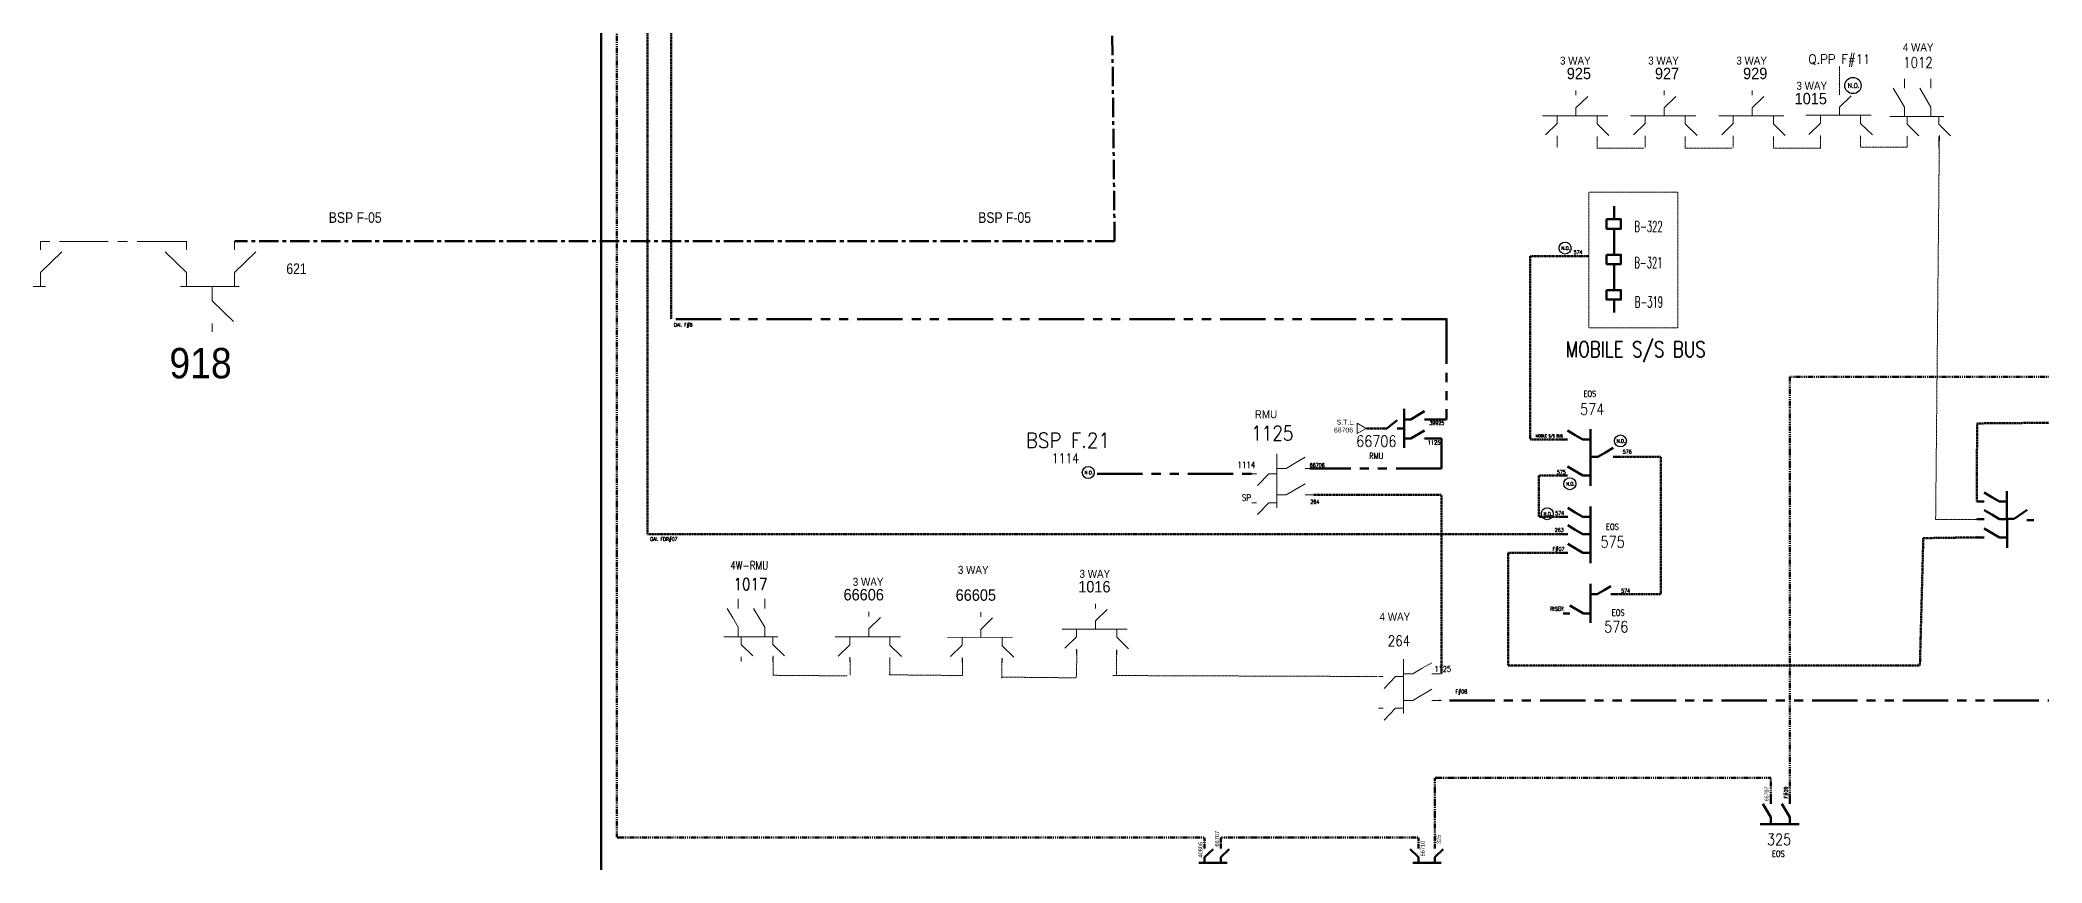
# Model space of a CAD drawing. Header units: metres. Extents: x 65984 to 144644, y -19036 to 23726.
# Drawn here: x 127597 to 129252, y 20558 to 21238 of the extents above; entities that cross this region are included whole.
import ezdxf
from ezdxf.enums import TextEntityAlignment as Align

# ---------------------------------------------------------------- set-up
doc = ezdxf.new("R2010")
doc.units = ezdxf.units.M
doc.header["$MEASUREMENT"] = 0
for name, pattern in [('( Center )', [2, 1.25, -0.25, 0.25, -0.25]), ('( Phantom )', [2.5, 1.25, -0.25, 0.25, -0.25, 0.25, -0.25]), ('DGN Style 2', [0.023128, 0, -0.023128]), ('DGN Style 3', [0.013877, 0, -0.013877]), ('DGN Style 4', [1.6, 0.8, -0.4, 0, -0.4])]:
    doc.linetypes.add(name, pattern=pattern)
doc.layers.get('0').update_dxf_attribs({"color": 95, "lineweight": 40})
for name, color, linetype, lineweight in [('d_eos', 111, 'Continuous', 40), ('d_eos no', 121, 'Continuous', 40), ('d_switch', 95, 'Continuous', 40), ('d_tf', 1, 'Continuous', 40), ('d_tf no', 6, 'Continuous', 40), ('d_ug cable', 95, 'Continuous', 40), ('d_ug main line', 95, 'Continuous', 40), ('GRID STATION  04', 7, 'Continuous', 40), ('Level 37', 7, 'Continuous', 0), ('O H MAIN FEEDER', 4, 'Continuous', 100), ('SW N O', 114, 'Continuous', 30)]:
    doc.layers.add(name, color=color, linetype=linetype, lineweight=lineweight)
doc.styles.add('NASKHF', font='naskhf.shx', dxfattribs={"height": 8})
doc.styles.add('Style-Arial', font='arial.ttf')
doc.styles.add('Style-ENGINEERING', font='ENGINEERING.shx')
doc.styles.add('Style-msdefault', font='msdefault.shx')
doc.styles.add('Style-simplex', font='simplex.shx')
doc.styles.add('Style-STANDARD', font='STANDARD.shx')

# ---------------------------------------------------------------- blocks, each defined once
blk = doc.blocks.new('*U812')
at = {"layer": 'd_eos', "color": 7, "linetype": 'Continuous', "lineweight": 211, "ltscale": 0.638341}
for p, q in [((-19.7, 13.2), (-19.7, 26.5)), ((-19.7, -13.2), (-4.1, 13.2)), ((17.4, 13.2), (17.4, 26.5)), ((25.3, 0), (33.1, 13.2)), ((-37.9, -26.5), (37.9, -26.5)), ((-19.7, -26.5), (-19.7, -13.2)), ((17.4, -13.2), (25.3, 0)), ((17.4, -26.5), (17.4, -13.2))]:
    blk.add_line(p, q, dxfattribs=at)
blk = doc.blocks.new('*U810')
at = {"layer": 'd_eos', "color": 7, "linetype": 'Continuous', "lineweight": 211, "ltscale": 0.702598}
for p, q in [((-29.4, 54.9), (-29.3, -54.9)), ((-29.4, 34.8), (-14.7, 34.8)), ((-14.7, 34.8), (14.7, 17.4)), ((14.7, 34.8), (29.4, 34.8)), ((-29.3, -1), (-14.7, -1)), ((-29.3, -34.7), (-14.7, -34.7)), ((-14.7, -1), (0, -9.7)), ((-14.7, -34.7), (0, -43.4)), ((0, -9.7), (14.7, -18.4)), ((14.7, -1), (29.4, -1)), ((14.7, -34.7), (29.4, -34.7)), ((0, -43.4), (14.7, -52.1))]:
    blk.add_line(p, q, dxfattribs=at)
blk = doc.blocks.new('*U814')
at = {"layer": 'GRID STATION  04', "color": 121, "linetype": 'Continuous', "lineweight": 211, "ltscale": 5.164729}
for p, q in [((-84.2, 0.5), (-111.5, 0.5)), ((-9.9, 0.5), (-64.4, 0.5)), ((64.4, 0.5), (9.9, 0.5)), ((84.2, 0.5), (111.4, 0.5))]:
    blk.add_line(p, q, dxfattribs=at)
at = {"layer": 'GRID STATION  04', "color": 121, "linetype": 'Continuous', "lineweight": 211, "ltscale": 5.164729, "flags": 128}
for points in [[(-84.2, -7.5), (-64.4, -7.5), (-64.4, 7.5), (-84.2, 7.5)], [(-9.9, -7.5), (9.9, -7.5), (9.9, 7.5), (-9.9, 7.5)], [(64.4, -7.5), (84.2, -7.5), (84.2, 7.5), (64.4, 7.5)]]:
    blk.add_lwpolyline(points, close=True, dxfattribs=at)
blk = doc.blocks.new('*U811')
at = {"layer": 'd_eos', "color": 7, "linetype": 'Continuous', "lineweight": 211, "ltscale": 0.638341}
for p, q in [((-33.2, 0), (-27.6, 0)), ((-27.6, 0), (-11, -13)), ((-11, 0), (0, 0)), ((0, 31.5), (0, -31.5)), ((0, 16.4), (11, 16.4)), ((11, 16.4), (33, 3.4)), ((33, 16.4), (44, 16.4)), ((0, -14.5), (11, -14.5)), ((11, -14.5), (22, -21)), ((22, -21), (33, -27.5)), ((33, -14.5), (44, -14.5))]:
    blk.add_line(p, q, dxfattribs=at)
blk = doc.blocks.new('*U892')
at = {"layer": 'SW N O', "color": 3}
blk.add_circle((0, 0), 16.8, dxfattribs=at)
at = {"layer": 'SW N O', "color": 3, "style": 'Style-STANDARD'}
blk.add_text('N.O.', height=9.6, dxfattribs=at).set_placement((1.7, -0.2), align=Align.MIDDLE_CENTER)
blk = doc.blocks.new('TRA1_650')
at = {"layer": 'd_tf', "color": 1, "linetype": 'Continuous', "lineweight": 0, "ltscale": 0.000392162, "flags": 128}
blk.add_lwpolyline([(10, -17), (0, 0), (-10, -17)], close=True, dxfattribs=at)
blk = doc.blocks.new('TRA1_649')
at = {"layer": 'd_tf', "color": 1, "linetype": 'Continuous', "lineweight": 0, "ltscale": 0.000392162, "xscale": 1.000046564039522, "yscale": 1.000046564039522, "zscale": 1.000046564039522, "rotation": 180}
blk.add_blockref('TRA1_650', (0, 0), dxfattribs=at)
blk = doc.blocks.new('*U3521')
at = {"layer": 'd_eos', "color": 7, "linetype": 'Continuous', "lineweight": 13, "ltscale": 0.882443}
for p, q in [((-19.7, 13.2), (-19.7, 26.5)), ((-19.7, -13.2), (-4.1, 13.2)), ((17.4, 13.2), (17.4, 26.5)), ((25.3, 0), (33.1, 13.2)), ((-37.9, -26.5), (37.9, -26.5)), ((-19.7, -26.5), (-19.7, -13.2)), ((17.4, -13.2), (25.3, 0)), ((17.4, -26.5), (17.4, -13.2))]:
    blk.add_line(p, q, dxfattribs=at)

msp = doc.modelspace()

# ---------------------------------------------------------------- linework, layer by layer
at = {"color": 5, "linetype": 'DGN Style 3', "lineweight": 13}
for p, q in [((129084.9, 21216.6), (129084.8, 21196.9)), ((128851.4, 21158.8), (128851.4, 21149.5)), ((128884.4, 21158.1), (128884.4, 21148.8)), ((128924.2, 21158.8), (128924.2, 21149.5)), ((128957.2, 21158.1), (128957.2, 21148.8)), ((128997.1, 21158.8), (128997.1, 21149.5)), ((129030.2, 21158.1), (129030.2, 21148.8)), ((129069.2, 21158), (129069.2, 21148.7)), ((129102.2, 21159), (129102.2, 21149.7)), ((129140.9, 21159.1), (129140.9, 21149.8)), ((129167.5, 21159.5), (129164.4, 20841.7)), ((129167.1, 21158.4), (129167.1, 21149.1)), ((128884.3, 21149), (128923.2, 21149)), ((128957.2, 21149), (128996.1, 21149)), ((129030.1, 21149), (129069, 21149)), ((129102.2, 21149.7), (129141.1, 21149.7)), ((129164.1, 20841.9), (129203, 20841.9))]:
    msp.add_line(p, q, dxfattribs=at)
at = {"color": 7, "linetype": '( Phantom )', "lineweight": 70, "ltscale": 30}
for p, q in [((128760.2, 21007.5), (128118.7, 21007.5)), ((128759.9, 21008), (128759.9, 20924.6)), ((128747.4, 20924.6), (128759.9, 20924.6)), ((128471.1, 20879.7), (128601.2, 20879.7))]:
    msp.add_line(p, q, dxfattribs=at)
at = {"color": 7, "linetype": 'DGN Style 3', "lineweight": 140}
msp.add_line((128901.5, 20780), (128937.1, 20780), dxfattribs=at)
at = {"color": 7, "linetype": 'DGN Style 4', "lineweight": 70}
msp.add_line((128750.2, 20572.7), (128750.2, 20628.1), dxfattribs=at)
at = {"color": 1, "linetype": 'DGN Style 4', "lineweight": 70, "flags": 128}
msp.add_lwpolyline([(128559.9, 20572.7), (128559.9, 20579), (128073.9, 20579), (128073.9, 21718.3), (128073.9, 21718.3), (125710.5, 21718.3), (125710.5, 19820.8), (115844.2, 19820.8), (115844.2, 19939)], dxfattribs=at)
at = {"color": 7, "linetype": 'DGN Style 3', "lineweight": 140, "flags": 128}
for points in [[(128853.8, 20908), (128829.2, 20908), (128829.2, 21059.7), (128877.6, 21059.7)], [(129324.3, 20922.4), (129198.7, 20921.3), (129198.4, 20856.6)], [(128904, 20893.6), (128937.1, 20893.6), (128937.1, 20780)], [(128853.8, 20844), (128836.2, 20844), (128836.2, 20878.3), (128853.8, 20878.3)], [(128650.1, 20862.2), (128755.7, 20862.2), (128755.7, 20714.2)], [(128853.8, 20814.4), (128810.8, 20814.4), (128810.8, 20721.2), (129151.4, 20721.2), (129154.2, 20826.4), (129199.6, 20827.1)]]:
    msp.add_lwpolyline(points, dxfattribs=at)
at = {"color": 7, "linetype": 'DGN Style 4', "lineweight": 70, "flags": 128}
for points in [[(129043.9, 20612.5), (129043.9, 20612.5), (129043.9, 20959.8), (129324.3, 20959.8)], [(129028.1, 20612.5), (129028.1, 20628.1), (128750.2, 20628.1)], [(128736.8, 20572.7), (128736.8, 20579), (128573.2, 20579), (128573.2, 20572.7)]]:
    msp.add_lwpolyline(points, dxfattribs=at)
at = {"color": 7, "linetype": '( Phantom )', "lineweight": 70, "ltscale": 30, "flags": 128}
for points in [[(128743.4, 20908.8), (128755.7, 20908.8), (128755.7, 20884.1)], [(128755.7, 20884.1), (128646.9, 20884.1), (128646.9, 20884.1)], [(129324.8, 20692), (128754.3, 20692.3), (128754.3, 20692.3)]]:
    msp.add_lwpolyline(points, dxfattribs=at)
at = {"layer": 'd_eos', "color": 7, "linetype": 'Continuous', "lineweight": 13, "ltscale": 0.882443}
for p, q in [((128867, 21192.6), (128867, 21196.5)), ((128867, 21182.3), (128876.7, 21191.7)), ((128939.8, 21192.6), (128939.8, 21196.5)), ((128939.8, 21182.3), (128949.5, 21191.7)), ((129012.8, 21192.6), (129012.8, 21196.5)), ((129012.8, 21182.3), (129022.4, 21191.7)), ((129084.8, 21193), (129084.8, 21196.9)), ((129084.8, 21182.7), (129094.5, 21192.1)), ((128893.2, 21175.7), (128839.3, 21175.7)), ((128851.4, 21175.7), (128851.4, 21169.3)), ((128867, 21175.9), (128867, 21182.3)), ((128884.5, 21175.3), (128884.5, 21168.9)), ((128966, 21175.7), (128912.2, 21175.7)), ((128924.2, 21175.7), (128924.2, 21169.3)), ((128939.8, 21175.9), (128939.8, 21182.3)), ((128957.4, 21175.3), (128957.4, 21168.9)), ((129039, 21175.7), (128985.1, 21175.7)), ((128997.1, 21175.7), (128997.1, 21169.3)), ((129012.8, 21175.9), (129012.8, 21182.3)), ((129030.3, 21175.3), (129030.3, 21168.9)), ((129111, 21176.1), (129057.2, 21176.1)), ((129069.2, 21176.1), (129069.2, 21169.6)), ((129084.8, 21176.3), (129084.8, 21182.7)), ((129102.4, 21175.7), (129102.4, 21169.3)), ((129140.9, 21175), (129140.9, 21168.6)), ((129167.1, 21175), (129167.1, 21168.6)), ((128851.4, 21169.3), (128841.7, 21159.9)), ((128851.4, 21159), (128851.4, 21155.1)), ((128884.5, 21168.9), (128894.2, 21159.5)), ((128884.5, 21158.6), (128884.5, 21154.7)), ((128924.2, 21169.3), (128914.5, 21159.9)), ((128924.2, 21159), (128924.2, 21155.1)), ((128957.4, 21168.9), (128967.1, 21159.5)), ((128957.4, 21158.6), (128957.4, 21154.7)), ((128997.1, 21169.3), (128987.5, 21159.9)), ((128997.1, 21159), (128997.1, 21155.1)), ((129030.3, 21168.9), (129040, 21159.5)), ((129030.3, 21158.6), (129030.3, 21154.7)), ((129069.2, 21169.6), (129059.5, 21160.2)), ((129069.2, 21159.3), (129069.2, 21155.4)), ((129102.4, 21169.3), (129112.1, 21159.9)), ((129102.4, 21159), (129102.4, 21155.1)), ((129140.9, 21168.6), (129150.6, 21159.2)), ((129140.9, 21158.3), (129140.9, 21154.4)), ((129167.1, 21168.6), (129176.7, 21159.2)), ((129167.1, 21158.3), (129167.1, 21154.4)), ((128602.7, 20879.6), (128598.8, 20879.6)), ((128613, 20879.6), (128603.6, 20869.9)), ((128619.5, 20879.6), (128613, 20879.6)), ((128602.8, 20855.6), (128598.9, 20855.6)), ((128613.1, 20855.6), (128603.7, 20845.9)), ((128619.6, 20855.6), (128613.1, 20855.6)), ((128282.2, 20761.6), (128282.2, 20765.5)), ((128282.2, 20751.3), (128291.9, 20760.7)), ((128375, 20761.3), (128375, 20765.2)), ((128375, 20751), (128384.6, 20760.4)), ((128469.7, 20768.2), (128469.7, 20772.1)), ((128469.7, 20757.9), (128479.4, 20767.3)), ((128176.6, 20744.9), (128176.6, 20738.5)), ((128202.8, 20744.9), (128202.8, 20738.5)), ((128308.4, 20744.7), (128254.5, 20744.7)), ((128266.6, 20744.7), (128266.6, 20738.2)), ((128282.2, 20744.9), (128282.2, 20751.3)), ((128299.7, 20744.3), (128299.7, 20737.9)), ((128401.1, 20744.4), (128347.3, 20744.3)), ((128359.3, 20744.3), (128359.3, 20737.9)), ((128375, 20744.6), (128375, 20751)), ((128392.5, 20744), (128392.5, 20737.5)), ((128495.9, 20751.2), (128442, 20751.2)), ((128454.1, 20744.8), (128444.4, 20735.4)), ((128454.1, 20751.2), (128454.1, 20744.8)), ((128469.7, 20751.4), (128469.7, 20757.9)), ((128487.2, 20750.8), (128487.2, 20744.4)), ((128487.2, 20744.4), (128496.9, 20735)), ((128176.6, 20738.5), (128186.3, 20729.1)), ((128176.6, 20728.2), (128176.6, 20724.3)), ((128202.8, 20738.5), (128212.4, 20729.1)), ((128202.8, 20728.2), (128202.8, 20724.3)), ((128266.6, 20738.2), (128256.9, 20728.8)), ((128266.6, 20727.9), (128266.6, 20724)), ((128299.7, 20737.9), (128309.4, 20728.5)), ((128299.7, 20727.6), (128299.7, 20723.7)), ((128359.3, 20737.9), (128349.7, 20728.5)), ((128359.3, 20727.6), (128359.3, 20723.7)), ((128392.5, 20737.5), (128402.2, 20728.1)), ((128392.5, 20727.3), (128392.5, 20723.3)), ((128454.1, 20734.5), (128454.1, 20730.6)), ((128487.2, 20734.1), (128487.2, 20730.2)), ((128707.5, 20711.9), (128703.6, 20711.9)), ((128717.8, 20711.9), (128708.4, 20702.2)), ((128724.2, 20711.9), (128717.8, 20711.9)), ((128707.5, 20685.7), (128703.6, 20685.7)), ((128717.8, 20685.7), (128708.4, 20676)), ((128724.2, 20685.7), (128717.8, 20685.7))]:
    msp.add_line(p, q, dxfattribs=at)
at = {"layer": 'd_eos', "color": 220, "linetype": 'Continuous', "lineweight": 13, "ltscale": 1.60271}
for p, q in [((127597.4, 21064.8), (127597.4, 21071.9)), ((127597.4, 21046.2), (127615, 21063.2)), ((127717.9, 21046.2), (127700.3, 21063.2)), ((127717.9, 21064.8), (127717.9, 21071.9)), ((127757.7, 21064.8), (127757.7, 21071.9)), ((127757.7, 21046.2), (127775.3, 21063.2)), ((127597.4, 21034.5), (127597.4, 21046.2)), ((127717.9, 21034.5), (127717.9, 21046.2)), ((127757.7, 21034.5), (127757.7, 21046.2)), ((127552.8, 21034.5), (127601.4, 21034.5)), ((127713.1, 21034.5), (127761.7, 21034.5)), ((127739.2, 21034.3), (127739.2, 21022.7)), ((127739.2, 21022.7), (127756.8, 21005.6)), ((127739.2, 21004), (127739.2, 20996.9))]:
    msp.add_line(p, q, dxfattribs=at)
at = {"layer": 'd_eos', "color": 7, "linetype": 'Continuous', "lineweight": 211, "ltscale": 0.702598}
for p, q in [((128860.1, 20908), (128853.8, 20908)), ((128866.4, 20911.7), (128860.1, 20915.4)), ((128872.6, 20908), (128866.4, 20911.7)), ((128878.9, 20908), (128872.6, 20908)), ((128878.9, 20869.7), (128878.9, 20916.6)), ((128878.9, 20893.6), (128885.2, 20893.6)), ((128885.2, 20893.6), (128891.4, 20897.3)), ((128891.4, 20897.3), (128897.7, 20901)), ((128897.7, 20893.6), (128904, 20893.6)), ((128860.1, 20878.3), (128853.8, 20878.3)), ((128872.6, 20878.3), (128860.1, 20885.7)), ((128878.9, 20878.3), (128872.6, 20878.3))]:
    msp.add_line(p, q, dxfattribs=at)
at = {"layer": 'd_eos', "color": 7, "linetype": 'Continuous', "lineweight": 211, "ltscale": 0.638341}
for p, q in [((129229.4, 20842.3), (129223.8, 20842.3)), ((129229.3, 20842.3), (129240.2, 20849.7)), ((129245.6, 20841.2), (129239.9, 20841.2)), ((128878.9, 20756.4), (128878.9, 20788.7)), ((128878.9, 20780), (128884.5, 20780)), ((128884.5, 20780), (128890.2, 20783.3)), ((128890.2, 20783.3), (128895.8, 20786.7)), ((128895.8, 20780), (128901.5, 20780)), ((128862, 20764.1), (128856.3, 20764.1)), ((128873.3, 20764.1), (128862, 20770.8)), ((128878.9, 20764.1), (128873.3, 20764.1)), ((128559.9, 20569.9), (128559.9, 20572.7)), ((128559.9, 20562.5), (128566.9, 20569.3)), ((128559.9, 20557.8), (128559.9, 20562.5)), ((128573.2, 20569.9), (128573.2, 20572.7)), ((128573.2, 20562.5), (128580.2, 20569.3)), ((128573.2, 20557.8), (128573.2, 20562.5)), ((128736.8, 20562.5), (128729.8, 20569.3)), ((128736.8, 20569.9), (128736.8, 20572.7)), ((128736.8, 20557.8), (128736.8, 20562.5)), ((128750.2, 20569.9), (128750.2, 20572.7)), ((128750.2, 20562.5), (128757.2, 20569.3)), ((128750.2, 20557.8), (128750.2, 20562.5)), ((128555.2, 20557.8), (128578.6, 20557.8)), ((128732.1, 20557.8), (128755.5, 20557.8))]:
    msp.add_line(p, q, dxfattribs=at)
at = {"layer": 'd_ug cable', "color": 1, "linetype": 'DGN Style 3', "lineweight": 100}
msp.add_line((128707.7, 20917.2), (128693.4, 20917.2), dxfattribs=at)
at = {"layer": 'd_ug cable', "color": 1, "linetype": 'DGN Style 3', "lineweight": 100, "flags": 128}
msp.add_lwpolyline([(128118.7, 21007.5), (128118.7, 21762.1), (125098.7, 21762.1)], dxfattribs=at)
at = {"layer": 'd_ug cable', "color": 1, "linetype": 'DGN Style 3', "lineweight": 13, "flags": 128}
for points in [[(128203.2, 20712.7), (128203.2, 20712.7), (128203.2, 20729.2)], [(128266.9, 20713.1), (128266.9, 20713.1), (128266.9, 20727.3)], [(128299.5, 20714), (128299.5, 20714), (128299.5, 20727.6)], [(128359.7, 20712.8), (128359.7, 20712.8), (128359.7, 20727)], [(128392.3, 20710.7), (128392.3, 20710.7), (128392.3, 20727.2)], [(128453.8, 20710.9), (128453.8, 20710.9), (128454.4, 20733.9)], [(128487, 20713.2), (128487, 20713.2), (128487, 20734.1)], [(128264.6, 20712.5), (128203.3, 20713), (128203.3, 20713)], [(128360, 20712.8), (128298.7, 20713.4), (128298.7, 20713.4)], [(128453.8, 20710.9), (128392.5, 20711.5), (128392.5, 20711.5)], [(128702.6, 20712), (128483.9, 20712.8), (128483.9, 20712.8)]]:
    msp.add_lwpolyline(points, dxfattribs=at)
at = {"layer": 'd_ug main line', "color": 220, "linetype": '( Center )', "lineweight": 13, "ltscale": 32.144707}
msp.add_line((127717.5, 21071.8), (127597.4, 21071.7), dxfattribs=at)
at = {"layer": 'd_ug main line', "color": 220, "linetype": '( Center )', "lineweight": 140, "ltscale": 12.802868}
msp.add_line((128485.5, 21072.1), (127758, 21072.1), dxfattribs=at)
at = {"layer": 'd_ug main line', "color": 220, "linetype": '( Center )', "lineweight": 140, "ltscale": 12.802868, "flags": 128}
msp.add_lwpolyline([(128485.5, 21072.1), (128485.5, 21072.1), (128475.6, 21955.3)], dxfattribs=at)
at = {"layer": 'd_ug main line', "color": 5, "linetype": 'DGN Style 3', "lineweight": 140, "flags": 128}
msp.add_lwpolyline([(128853.8, 20829.6), (128099.3, 20829.6), (128099.3, 21743.9), (125110.7, 21743.9), (125110.7, 21411.8)], dxfattribs=at)
at = {"layer": 'GRID STATION  04', "color": 121, "linetype": 'DGN Style 2', "lineweight": 13, "flags": 128}
msp.add_lwpolyline([(128951.2, 21112.5), (128951.2, 21000.4), (128877.6, 21000.4), (128877.6, 21112.5)], close=True, dxfattribs=at)
at = {"layer": 'O H MAIN FEEDER', "color": 95, "lineweight": 211, "ltscale": 0.426762, "flags": 128}
msp.add_lwpolyline([(128061, 20333.4), (128061, 21709.5), (125714.5, 21709.5), (125714.5, 20280.9)], dxfattribs=at)

# ---------------------------------------------------------------- block references
at = {"layer": 'd_eos', "color": 7, "linetype": 'Continuous', "lineweight": 13, "ltscale": 0.882443, "extrusion": (0, 0, -1), "xscale": 0.5899561574260441, "yscale": 0.5899561574260441, "zscale": 0.5899561574260441}
for p, rotation in [((-129148.9, 21190.7), 359.9999999999999), ((-128635.2, 20873.8), 89.99999999999997), ((-128184.6, 20760.5), 359.9999999999999), ((-128739.9, 20703.9), 89.99999999999997)]:
    msp.add_blockref('*U3521', p, dxfattribs=dict(at, rotation=rotation))
at = {"layer": 'd_eos', "color": 7, "linetype": 'Continuous', "lineweight": 211, "ltscale": 0.638341, "extrusion": (0, 0, -1), "xscale": 0.5137051067885858, "yscale": 0.5137051067885858, "zscale": 0.5137051067885858, "rotation": 179.9999999999994}
msp.add_blockref('*U811', (-128724.8, 20917.2), dxfattribs=at)
at = {"layer": 'd_eos', "color": 7, "linetype": 'Continuous', "lineweight": 211, "ltscale": 0.702598, "xscale": 0.4267622666565712, "yscale": 0.4267622666565712, "zscale": 0.4267622666565712, "rotation": 179.9999999999999}
for p in [(129210.9, 20841.8), (128866.4, 20829.2)]:
    msp.add_blockref('*U810', p, dxfattribs=at)
at = {"layer": 'd_eos', "color": 7, "linetype": 'Continuous', "lineweight": 211, "ltscale": 0.638341, "extrusion": (0, 0, -1), "xscale": 0.4267622666565712, "yscale": 0.4267622666565712, "zscale": 0.4267622666565712}
msp.add_blockref('*U812', (-129035.5, 20601.2), dxfattribs=at)
at = {"layer": 'd_tf', "color": 1, "linetype": 'Continuous', "lineweight": 0, "ltscale": 0.000392162, "xscale": 0.4252640885791174, "yscale": 0.4252640885791174, "zscale": 0.4252640885791174, "rotation": 89.99999999999997}
msp.add_blockref('TRA1_649', (128693.4, 20917.2), dxfattribs=at)
at = {"layer": 'GRID STATION  04', "color": 121, "linetype": 'Continuous', "lineweight": 211, "ltscale": 5.164729, "xscale": 0.3946808112594943, "yscale": 0.7921024614860674, "zscale": 0.3946808112594943, "rotation": 270}
msp.add_blockref('*U814', (128898.2, 21056.9), dxfattribs=at)
at = {"layer": 'SW N O', "color": 3}
for p, xscale, yscale, zscale in [((129096, 21200.7), 0.4009339849237933, 0.4009339849237933, 0.4009339849237933), ((128858, 21066.3), 0.2950694635422144, 0.2950694635422144, 0.2950694635422144), ((128903.7, 20906.8), 0.2950694635422144, 0.2950694635422144, 0.2950694635422144), ((128463.7, 20880.7), 0.2950694635422144, 0.2950694635422144, 0.2950694635422144), ((128861.9, 20871.4), 0.2950694635422144, 0.2950694635422144, 0.2950694635422144), ((128843.2, 20846.6), 0.2950694635422144, 0.2950694635422144, 0.2950694635422144)]:
    msp.add_blockref('*U892', p, dxfattribs=dict(at, xscale=xscale, yscale=yscale, zscale=zscale))

# ---------------------------------------------------------------- texts
at = {"color": 7, "linetype": 'Continuous', "lineweight": 40, "style": 'Style-STANDARD', "width": 0.857143}
for s, height, p in [('QAI. F#8', 2.99, (128128.7, 21002.8)), ('QAI. FDR#07', 2.987, (128112.7, 20825.6))]:
    msp.add_text(s, height=height, dxfattribs=at).set_placement(p, align=Align.MIDDLE_CENTER)
at = {"layer": 'd_eos no', "color": 220, "linetype": 'Continuous', "lineweight": 13, "style": 'Style-Arial', "width": 0.88}
msp.add_text('918', height=25.11, dxfattribs=at).set_placement((127703.9, 20983.7), align=Align.TOP_LEFT)
at = {"layer": 'd_switch', "color": 220, "linetype": 'Continuous', "lineweight": 13, "style": 'Style-msdefault', "width": 0.857143}
for p in [(127835.7, 21095.9), (128372.7, 21095.9)]:
    msp.add_text('BSP F-05', height=8.79, dxfattribs=at).set_placement(p, align=Align.TOP_LEFT)
at = {"layer": 'd_switch', "color": 1, "linetype": 'Continuous', "lineweight": 30, "style": 'Style-ENGINEERING', "width": 0.857143}
for s, p in [('66707', (128568.5, 20584.4)), ('325', (128751.7, 20581.2))]:
    msp.add_text(s, height=3.43, rotation=90, dxfattribs=at).set_placement(p, align=Align.TOP_RIGHT)
for s, p in [('40806', (128554.7, 20562.2)), ('66710', (128738.5, 20563.2))]:
    msp.add_text(s, height=3.43, rotation=90, dxfattribs=at).set_placement(p, align=Align.TOP_LEFT)
at = {"layer": 'd_tf no', "color": 7, "linetype": 'Continuous', "lineweight": 13, "style": 'Style-msdefault', "width": 0.945946}
for s, p in [('925', (128879.4, 21215.4)), ('927', (128952.3, 21215.4)), ('929', (129025.2, 21215.4)), ('1015', (129074.5, 21194.6)), ('66606', (128294.7, 20784.4)), ('66605', (128387.4, 20784.1)), ('1016', (128482.1, 20791))]:
    msp.add_text(s, height=9.48, dxfattribs=at).set_placement(p, align=Align.TOP_RIGHT)
at = {"layer": 'd_tf no', "color": 1, "linetype": 'Continuous', "lineweight": 40, "style": 'Style-msdefault', "width": 0.925}
msp.add_text('66706', height=4, dxfattribs=at).set_placement((128666.9, 20917.8), align=Align.TOP_LEFT)
at = {"layer": 'd_tf no', "color": 1, "linetype": 'Continuous', "lineweight": 40, "insert": (128669.2, 20924.3), "char_height": 8, "attachment_point": 1, "style": 'NASKHF'}
msp.add_mtext('\\Fmsdefault;\\H0.5x;\\W0.925;S.T.L.', dxfattribs=at)
at = {"layer": 'GRID STATION  04', "color": 121, "linetype": 'Continuous', "lineweight": 40, "style": 'Style-STANDARD', "width": 0.620154}
for s, p in [('B-322', (128927, 21084.1)), ('B-321', (128926.9, 21054.3)), ('B-319', (128927.3, 21021.7))]:
    msp.add_text(s, height=9.01, dxfattribs=at).set_placement(p, align=Align.MIDDLE_CENTER)
at = {"layer": 'GRID STATION  04', "color": 121, "linetype": 'Continuous', "lineweight": 120, "style": 'Style-STANDARD', "width": 0.862075}
msp.add_text('MOBILE S/S BUS', height=12.834, dxfattribs=at).set_placement((128916.4, 20982.6), align=Align.MIDDLE_CENTER)
at = {"layer": 'Level 37', "color": 7, "linetype": 'Continuous', "lineweight": 13}
for s, height, style, width, p in [('3 WAY', 6.62, 'Style-Arial', 0.88, (128853.8, 21224.6)), ('3 WAY', 6.62, 'Style-Arial', 0.88, (128926.7, 21224.6)), ('3 WAY', 6.62, 'Style-Arial', 0.88, (128999.6, 21224.6)), ('4 WAY', 6.62, 'Style-Arial', 0.88, (129137.3, 21235.6)), ('3 WAY', 6.62, 'Style-Arial', 0.88, (129049.3, 21203.8)), ('621', 8.79, 'Style-msdefault', 0.857143, (127800.6, 21053.6)), ('RMU', 6.62, 'Style-Arial', 0.88, (128601.4, 20932.2)), ('3 WAY', 6.62, 'Style-Arial', 0.88, (128269, 20793.6)), ('3 WAY', 6.62, 'Style-Arial', 0.88, (128355.9, 20803.5)), ('3 WAY', 6.62, 'Style-Arial', 0.88, (128456.5, 20800.2)), ('4 WAY', 6.62, 'Style-Arial', 0.88, (128704.6, 20764.7))]:
    msp.add_text(s, height=height, dxfattribs=dict(at, style=style, width=width)).set_placement(p, align=Align.TOP_LEFT)
at = {"layer": 'Level 37', "color": 191, "linetype": 'Continuous', "lineweight": 13, "style": 'Style-simplex', "width": 0.909091}
msp.add_text('Q.PP F#11', height=7.76, dxfattribs=at).set_placement((129084.8, 21222.5), align=Align.MIDDLE_CENTER)
at = {"layer": 'Level 37', "color": 7, "linetype": 'Continuous', "lineweight": 13, "style": 'Style-STANDARD'}
for s, height, width, p in [('1012', 8.62, 0.909091, (129149.8, 21219.7)), ('4W-RMU', 6.9, 0.854701, (128183.4, 20803.8)), ('1017', 9.9, 0.909091, (128184.4, 20788.3)), ('264', 8.62, 0.909091, (128720.6, 20741.5))]:
    msp.add_text(s, height=height, dxfattribs=dict(at, width=width)).set_placement(p, align=Align.MIDDLE_CENTER)
at = {"layer": 'Level 37', "color": 7, "linetype": 'Continuous', "lineweight": 53, "width": 0.909091}
for s, height, rotation, style, p in [('574', 3.17, 360, 'Style-STANDARD', (128868.7, 21062.8)), ('MOBILE S/S BUS', 2.121, 360, 'Style-STANDARD', (128844.9, 20911)), ('576', 3.17, 360, 'Style-STANDARD', (128909.3, 20897.9)), ('575', 3.17, 360, 'Style-STANDARD', (128854.9, 20881)), ('574', 3.17, 360, 'Style-STANDARD', (128853.5, 20847)), ('F#07', 3.17, 360, 'Style-STANDARD', (128852.6, 20817.5)), ('574', 3.17, 360, 'Style-STANDARD', (128908.1, 20782.9)), ('RISER', 3.17, 360, 'Style-STANDARD', (128851.2, 20768)), ('66707', 3.17, 90, 'Style-msdefault', (129024.6, 20614.9)), ('F#09', 3.17, 90, 'Style-STANDARD', (129040.7, 20616.1))]:
    msp.add_text(s, height=height, rotation=rotation, dxfattribs=dict(at, style=style)).set_placement(p, align=Align.MIDDLE_CENTER)
at = {"layer": 'Level 37', "color": 7, "linetype": 'Continuous', "lineweight": 53, "style": 'Style-STANDARD'}
for s, height, width, p in [('EOS', 4.99, 0.854701, (128878.5, 20945.8)), ('39925', 3.17, 0.909091, (128751.9, 20921.6)), ('RMU', 4.99, 0.854701, (128701.8, 20894.4)), ('66706', 3.17, 0.909091, (128653, 20886.8)), ('264', 3.17, 0.909091, (128651.1, 20856.5)), ('EOS', 4.99, 0.854701, (128897.1, 20835.8)), ('EOS', 4.99, 0.854701, (128901.9, 20764.8)), ('F#08', 3.17, 0.909091, (128772.2, 20699.6)), ('EOS', 4.99, 0.854701, (129034.3, 20565.4))]:
    msp.add_text(s, height=height, dxfattribs=dict(at, width=width)).set_placement(p, align=Align.MIDDLE_CENTER)
at = {"layer": 'Level 37', "color": 7, "linetype": 'Continuous', "lineweight": 120, "style": 'Style-STANDARD', "width": 0.909091}
for s, p in [('574', (128880.4, 20933)), ('66706', (128701.9, 20906.6)), ('575', (128897.3, 20823.3)), ('576', (128900.3, 20753.1)), ('325', (129034.9, 20577.2))]:
    msp.add_text(s, height=9.39, dxfattribs=at).set_placement(p, align=Align.MIDDLE_CENTER)
at = {"layer": 'Level 37', "color": 55, "linetype": 'Continuous', "lineweight": 13, "ltscale": 1.27947, "style": 'Style-simplex', "width": 0.909091}
msp.add_text('BSP F.21', height=12.23, dxfattribs=at).set_placement((128446.8, 20907.3), align=Align.MIDDLE_CENTER)
at = {"layer": 'Level 37', "color": 7, "linetype": 'Continuous', "lineweight": 13, "ltscale": 1.27947, "style": 'Style-STANDARD', "width": 0.909091}
msp.add_text('1125', height=12.23, dxfattribs=at).set_placement((128615.9, 20913.2), align=Align.MIDDLE_CENTER)
at = {"layer": 'Level 37', "color": 7, "linetype": 'Continuous', "lineweight": 13, "ltscale": 0.97995, "style": 'Style-STANDARD', "width": 0.909091}
msp.add_text('1114', height=7.94, dxfattribs=at).set_placement((128444.8, 20892.5), align=Align.MIDDLE_CENTER)
at = {"layer": 'Level 37', "color": 7, "linetype": 'Continuous', "lineweight": 13, "ltscale": 0.614196, "style": 'Style-STANDARD', "width": 0.909091}
msp.add_text('1125', height=3.4, dxfattribs=at).set_placement((128749.6, 20905.5), align=Align.MIDDLE_CENTER)
at = {"layer": 'Level 37', "color": 7, "linetype": 'Continuous', "lineweight": 13, "ltscale": 0.760319, "style": 'Style-STANDARD', "width": 0.909091}
for s, p in [('1114', (128594.5, 20887)), ('SP', (128594.5, 20859.9))]:
    msp.add_text(s, height=5.22, dxfattribs=at).set_placement(p, align=Align.MIDDLE_CENTER)
at = {"layer": 'Level 37', "color": 7, "linetype": 'Continuous', "lineweight": 13, "ltscale": 0.752922, "style": 'Style-STANDARD', "width": 0.909091}
msp.add_text('1125', height=4.68, dxfattribs=at).set_placement((128756.8, 20718.3), align=Align.MIDDLE_CENTER)
at = {"layer": 'Level 37', "color": 7, "linetype": 'Continuous', "lineweight": 53, "insert": (128853.1, 20833.2), "char_height": 3.175, "attachment_point": 5, "line_spacing_factor": 1.2, "style": 'Style-STANDARD'}
msp.add_mtext('\\H1x;\\W0.909091;263\\P', dxfattribs=at)

doc.saveas('drawing.dxf')
